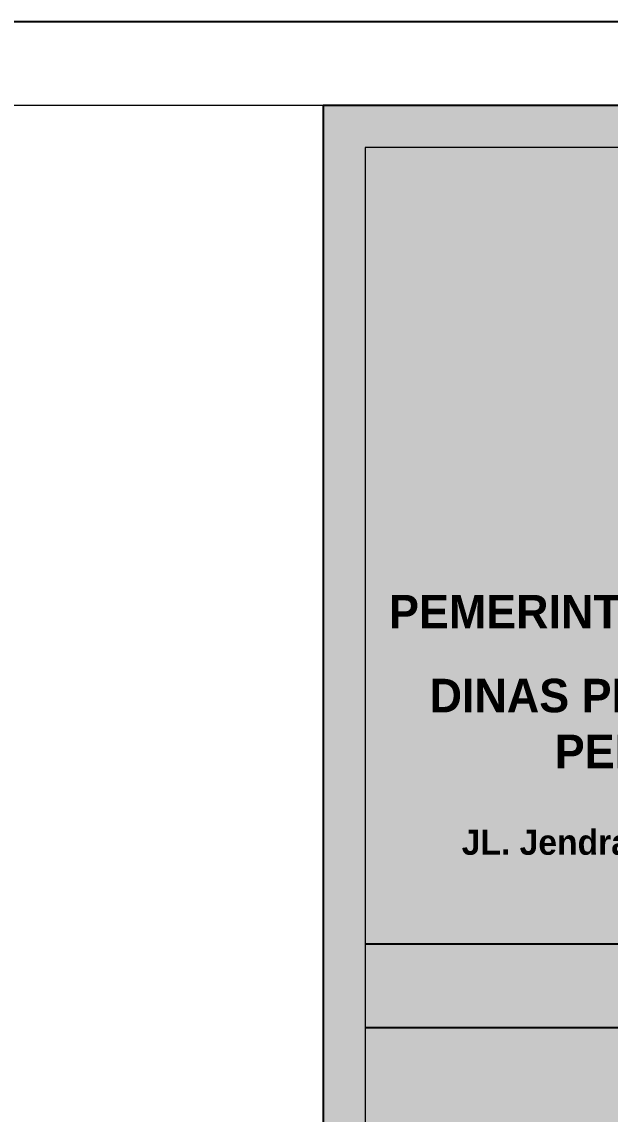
# Model space of a CAD drawing. Header units: centimetres. Extents: x -292707 to 138715, y -53922 to 66277.
# Drawn here: x 21827.8 to 21985.7, y -11965.4 to -11672.2 of the extents above; entities that cross this region are included whole.
import ezdxf

# ---------------------------------------------------------------- set-up
doc = ezdxf.new("R2010")
doc.units = ezdxf.units.CM
for name, color, linetype in [('A-ALINE-1', 91, 'Continuous'), ('A-ALINE-4', 113, 'Continuous'), ('A-TEXT', 254, 'Continuous')]:
    doc.layers.add(name, color=color, linetype=linetype)
doc.layers.add('A-FILL-1', color=250, linetype='Continuous', lineweight=0, true_color=0x333333)
doc.layers.add('A-SWING AREA', color=7, linetype='Continuous', lineweight=0, true_color=0xf7f7f7, transparency=0.2)
doc.styles.add('Scale 170', font='GOTHICB.TTF', dxfattribs={"height": 50})

# ---------------------------------------------------------------- blocks, each defined once
blk = doc.blocks.new('jhgkjhkjhkjh')
at = {"layer": 'A-SWING AREA', "transparency": 33554457}
h = blk.add_hatch(color=256, dxfattribs=at)
h.dxf.hatch_style = 1
h.paths.add_polyline_path([(-933.611, 931.53), (-881.611, 931.53), (-881.611, 1218.53), (-933.611, 1218.53)])
at = {"layer": 'A-ALINE-1', "ltscale": 0.25}
blk.add_lwpolyline([(-933.611, 931.53), (-881.611, 931.53), (-881.611, 1218.53), (-933.611, 1218.53)], close=True, dxfattribs=at)
at = {"layer": 'A-ALINE-4', "ltscale": 0.25}
for points in [[(-931.111, 1168.53), (-884.111, 1168.53)], [(-931.111, 1163.53), (-884.111, 1163.53)]]:
    blk.add_lwpolyline(points, dxfattribs=at)
at = {"layer": 'A-FILL-1', "ltscale": 0.25}
blk.add_lwpolyline([(-1286.611, 931.53), (-933.611, 931.53), (-933.611, 1218.53), (-1286.611, 1218.53)], close=True, dxfattribs=at)
at = {"layer": 'A-FILL-1'}
blk.add_lwpolyline([(-931.111, 934.03), (-884.111, 934.03), (-884.111, 1216.03), (-931.111, 1216.03)], close=True, dxfattribs=at)
at = {"layer": 'Defpoints'}
blk.add_lwpolyline([(-1296.611, 926.53), (-876.611, 926.53), (-876.611, 1223.53), (-1296.611, 1223.53)], close=True, dxfattribs=at)
at = {"layer": 'A-TEXT', "ltscale": 0.25, "attachment_point": 1, "style": 'Scale 170'}
for s, insert, char_height in [('\\pi1.42303;PEMERINTAH KABUPATEN BATANG', (-931.111, 1189.34), 2), ('\\pi3.84383;DINAS PEKERJAAN UMUN DAN \\P\\pi11.30746;PENATAAN RUANG', (-931.111, 1184.34), 2), ('\\pi5.75664;JL. Jendral Sudirman No.272 Batang', (-931.111, 1175.34), 1.5)]:
    blk.add_mtext_dynamic_manual_height_columns(s, width=47.37767, gutter_width=105, heights=[0], dxfattribs=dict(at, insert=insert, char_height=char_height))

msp = doc.modelspace()

# ---------------------------------------------------------------- block references
at = {"layer": 'A-TEXT', "xscale": 4.5, "yscale": 4.5, "zscale": 4.5}
msp.add_blockref('jhgkjhkjhkjh', (26109.98, -17178.1), dxfattribs=at)

doc.saveas('drawing.dxf')
